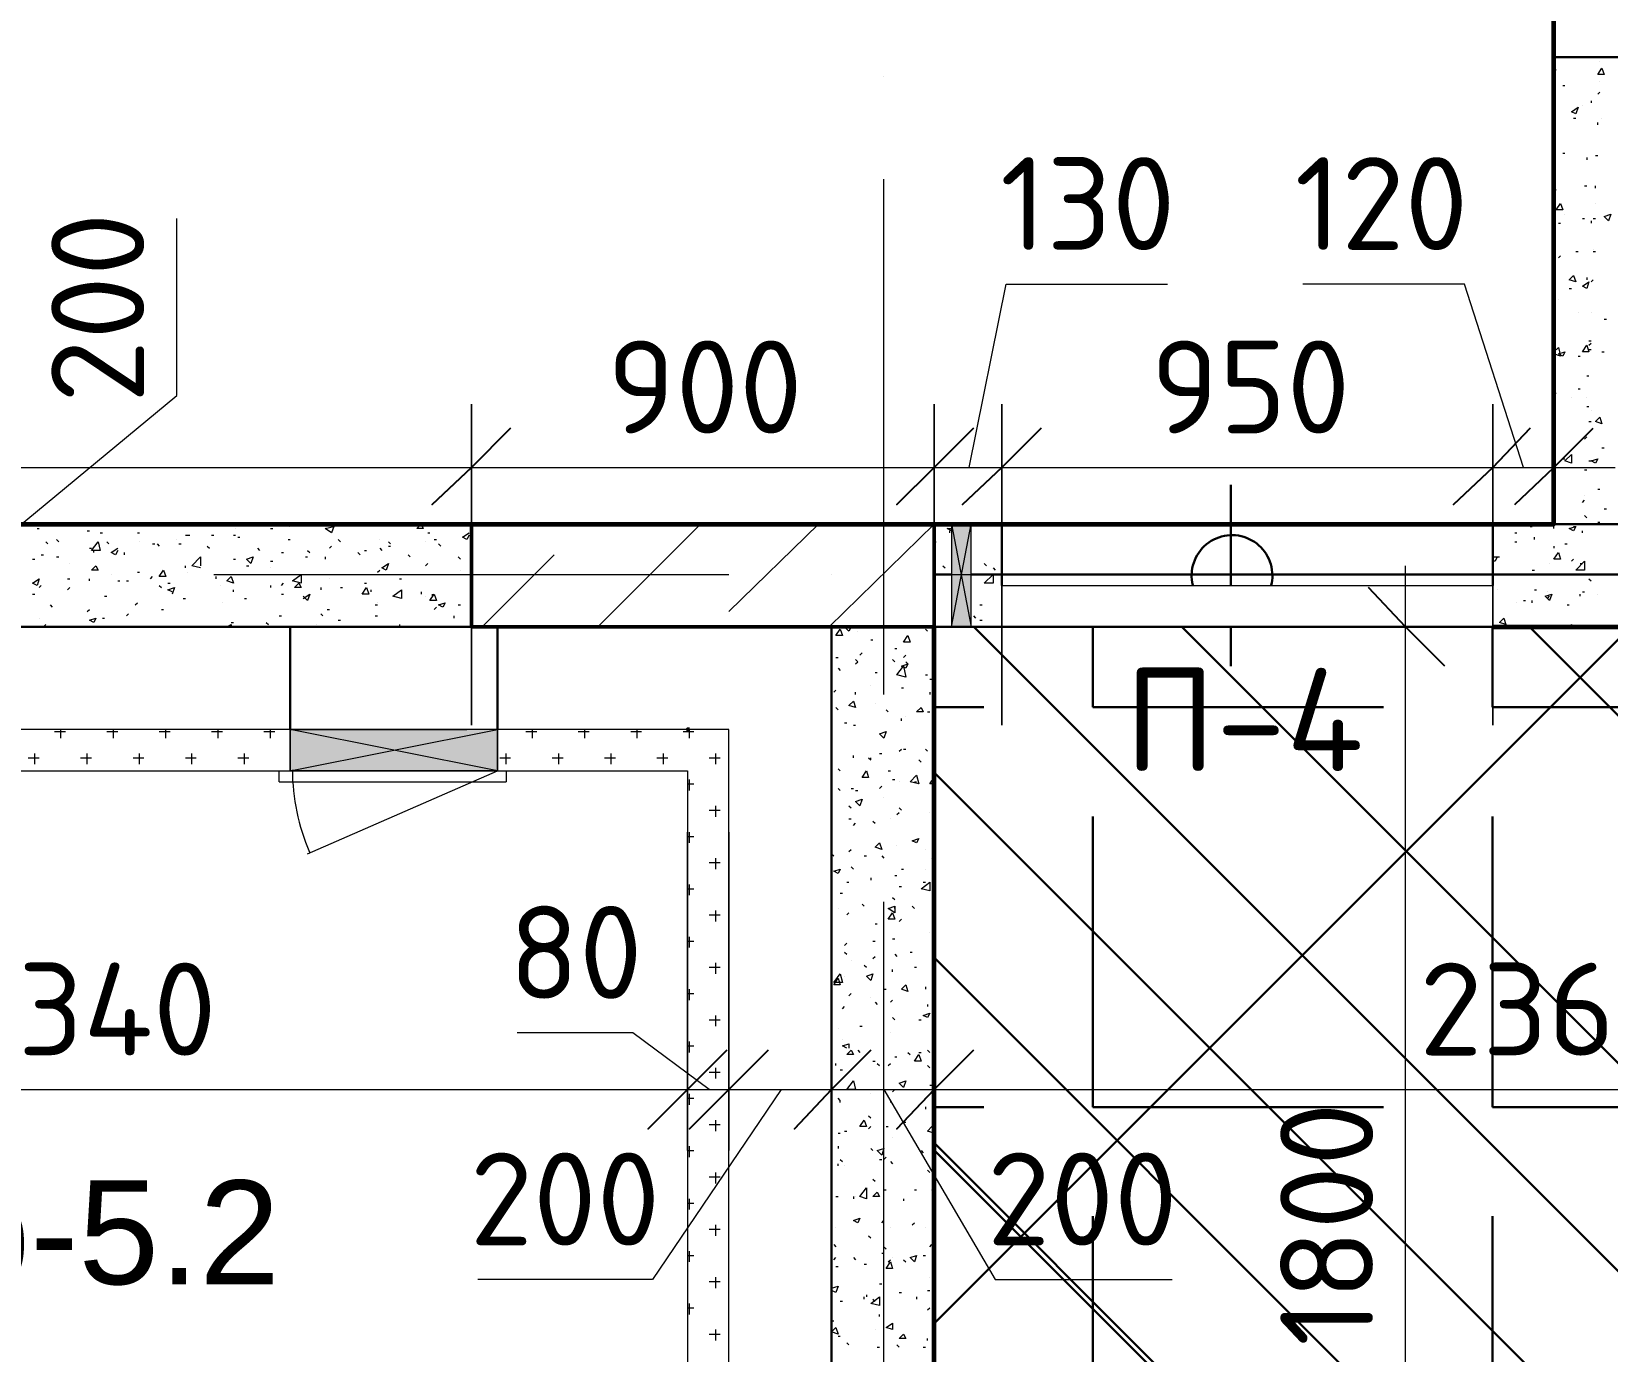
# Model space of a CAD drawing. Header units: millimetres. Extents: x -84737 to 172119, y -43083 to 59399.
# Drawn here: x 22753 to 25810, y 48373 to 50933 of the extents above; entities that cross this region are included whole.
import ezdxf

# ---------------------------------------------------------------- set-up
doc = ezdxf.new("R2010")
doc.units = ezdxf.units.MM
for name, color, linetype, lineweight in [('11) Плинтус ПЛ-2', 70, 'Continuous', 30), ('15) Штукатурка стен СТ-1.1', 161, 'Continuous', 60), ('16) Краска СТ-1.1 стена', 5, 'Continuous', 60), ('17) Краска СТ-3.1 стена', 6, 'Continuous', 60), ('19) Краска ПТ-5 потолок', 161, 'Continuous', 30), ('20) Шпакл. баз. фин Стена', 40, 'Continuous', 60), ('22) Шпакл. баз. фин. Потолок', 102, 'Continuous', 30), ('3) Плинутс ПЛ-1', 6, 'Continuous', 30), ('4) Плинтус ПЛ-3', 3, 'Continuous', 30), ('9) Плитка КР-2 600х600', 110, 'Continuous', 30)]:
    doc.layers.add(name, color=color, linetype=linetype, lineweight=lineweight)
for name, color, linetype in [('PDF _Двери', 7, 'Continuous'), ('PDF _Несущие колонны', 7, 'Continuous'), ('PDF _Обобщенные модели', 7, 'Continuous'), ('PDF _Обозначения', 7, 'Continuous'), ('PDF _Окна', 7, 'Continuous'), ('PDF _Оси', 7, 'Continuous'), ('PDF _Перекрытия', 7, 'Continuous'), ('PDF _Размеры-100', 7, 'Continuous'), ('PDF _Стены', 7, 'Continuous'), ('PDF _Текст', 7, 'Continuous'), ('PDF _Элементы узлов', 7, 'Continuous')]:
    doc.layers.add(name, color=color, linetype=linetype)
doc.styles.add('PDF GOSTCommon', font='arial.ttf')
doc.styles.add('PDF ISOCPEUR', font='isocpeur.ttf')

msp = doc.modelspace()

# ---------------------------------------------------------------- hatches: boundary and pattern name
at = {"layer": '19) Краска ПТ-5 потолок'}
h = msp.add_hatch(dxfattribs=at)
h.set_pattern_fill('ANSI34', color=256, scale=80, angle=90)
h.paths.add_polyline_path([(22027.2, 47077.3), (10407.1, 47077.3), (10407.1, 45159.6), (12786.1, 45159.6), (12786.1, 44579.7), (22027.2, 44579.7)])
h.paths.add_polyline_path([(26785.3, 47077.3), (24503.6, 47077.3), (22027.2, 47077.3), (22027.2, 43580.7), (26785.3, 43580.7)])
h.paths.add_polyline_path([(34714, 47077.3), (26785.3, 47077.3), (26785.3, 44579.7), (34714, 44579.7)])
h.paths.add_polyline_path([(30256.5, 49778.1), (24503.6, 49778.1), (24503.6, 47077.3), (30256.5, 47077.3)])
h.paths.add_polyline_path([(44556.2, 47077.3), (39984.4, 47077.3), (34904.5, 47077.3), (34904.5, 44579.7), (44556.2, 44579.7)])
h.paths.add_polyline_path([(44556.2, 49096.5), (41457.5, 49096.5), (41457.5, 49778.1), (39984.4, 49778.1), (39984.4, 47077.3), (44556.2, 47077.3)])
at = {"layer": '22) Шпакл. баз. фин. Потолок'}
h = msp.add_hatch(dxfattribs=at)
h.set_pattern_fill('ANSI37', color=256, scale=333)
h.paths.add_polyline_path([(22027.2, 47077.3), (10407.1, 47077.3), (10407.1, 45159.6), (12786.1, 45159.6), (12786.1, 44579.7), (22027.2, 44579.7)])
h.paths.add_polyline_path([(26785.3, 47077.3), (24503.6, 47077.3), (22027.2, 47077.3), (22027.2, 43580.7), (26785.3, 43580.7)])
h.paths.add_polyline_path([(34714, 47077.3), (26785.3, 47077.3), (26785.3, 44579.7), (34714, 44579.7)])
h.paths.add_polyline_path([(30256.5, 49778.1), (24503.6, 49778.1), (24503.6, 47077.3), (30256.5, 47077.3)])
h.paths.add_polyline_path([(44556.2, 47077.3), (39984.4, 47077.3), (34904.5, 47077.3), (34904.5, 44579.7), (44556.2, 44579.7)])
h.paths.add_polyline_path([(44556.2, 49096.5), (41457.5, 49096.5), (41457.5, 49778.1), (39984.4, 49778.1), (39984.4, 47077.3), (44556.2, 47077.3)])
at = {"layer": '9) Плитка КР-2 600х600'}
h = msp.add_hatch(dxfattribs=at)
h.set_pattern_fill('ANGLE', color=256, scale=111)
h.set_pattern_definition([(0, (0, 0), (0, 775.335), [563.88, -211.455]), (90, (0, 0), (-775.335, 5e-14), [563.88, -211.455])])
h.paths.add_polyline_path([(22027.2, 47077.3), (10407.1, 47077.3), (10407.1, 45159.6), (12786.1, 45159.6), (12786.1, 44579.7), (22027.2, 44579.7)])
h.paths.add_polyline_path([(26785.3, 47077.3), (24503.6, 47077.3), (22027.2, 47077.3), (22027.2, 43580.7), (26785.3, 43580.7)])
h.paths.add_polyline_path([(34714, 47077.3), (26785.3, 47077.3), (26785.3, 44579.7), (34714, 44579.7)])
h.paths.add_polyline_path([(30256.5, 49778.1), (24503.6, 49778.1), (24503.6, 47077.3), (30256.5, 47077.3)])
h.paths.add_polyline_path([(44556.2, 47077.3), (39984.4, 47077.3), (34904.5, 47077.3), (34904.5, 44579.7), (44556.2, 44579.7)])
h.paths.add_polyline_path([(44556.2, 49096.5), (41457.5, 49096.5), (41457.5, 49778.1), (39984.4, 49778.1), (39984.4, 47077.3), (44556.2, 47077.3)])
at = {"layer": 'PDF _Стены', "transparency": 33554559}
msp.add_hatch(color=256, dxfattribs=at).paths.add_polyline_path([(24029.5, 49579.1), (24029.5, 49583.3), (24025.2, 49583.3), (24021, 49579.1), (24025.2, 49574.9), (24029.5, 49574.9)])

# ---------------------------------------------------------------- linework, layer by layer
at = {"layer": '11) Плинтус ПЛ-2'}
msp.add_lwpolyline([(21184.8, 52779.4), (19707.4, 52779.4), (19707.4, 49977), (25705.8, 49977), (25705.8, 52779.4), (21684.3, 52779.4)], dxfattribs=at)
at = {"layer": '15) Штукатурка стен СТ-1.1'}
msp.add_lwpolyline([(21184.8, 52779.4), (19707.4, 52779.4), (19707.4, 49977), (25705.8, 49977), (25705.8, 52779.4), (21684.3, 52779.4)], dxfattribs=at)
at = {"layer": '16) Краска СТ-1.1 стена'}
msp.add_lwpolyline([(21184.8, 52779.4), (19707.4, 52779.4), (19707.4, 49977), (25705.8, 49977), (25705.8, 52779.4), (21684.3, 52779.4)], dxfattribs=at)
at = {"layer": '17) Краска СТ-3.1 стена'}
for points in [[(23136.3, 47077.3), (24503.6, 47077.3), (24503.6, 49778.1)], [(25587.3, 49778.1), (26865.7, 49778.1)]]:
    msp.add_lwpolyline(points, dxfattribs=at)
at = {"layer": '20) Шпакл. баз. фин Стена'}
for points in [[(21184.8, 52779.4), (19707.4, 52779.4), (19707.4, 49977), (25705.8, 49977), (25705.8, 52779.4), (21684.3, 52779.4)], [(23136.3, 47077.3), (24503.6, 47077.3), (24503.6, 49778.1)], [(25587.3, 49778.1), (26865.7, 49778.1)]]:
    msp.add_lwpolyline(points, dxfattribs=at)
at = {"layer": '3) Плинутс ПЛ-1'}
for points in [[(23136.3, 47077.3), (24503.6, 47077.3), (24503.6, 49778.1)], [(25587.3, 49778.1), (26865.7, 49778.1)]]:
    msp.add_lwpolyline(points, dxfattribs=at)
at = {"layer": '4) Плинтус ПЛ-3'}
for points in [[(25587.3, 49977), (25705.8, 49977), (25705.8, 50861.8)], [(23674.3, 49977), (24537.5, 49977)]]:
    msp.add_lwpolyline(points, dxfattribs=at)
at = {"layer": '9) Плитка КР-2 600х600'}
msp.add_lwpolyline([(24503.6, 47077.3), (30256.5, 47077.3), (30256.5, 49778.1), (24503.6, 49778.1)], close=True, dxfattribs=at)
at = {"layer": 'PDF _Двери', "lineweight": 18}
msp.add_lwpolyline([(24634.8, 49858.5), (25587.3, 49858.5), (25587.3, 49778.1), (24634.8, 49778.1)], close=True, dxfattribs=at)
at = {"layer": 'PDF _Несущие колонны', "lineweight": 50}
msp.add_lwpolyline([(24503.6, 49977), (23606.2, 49977), (23606.2, 49778.1), (24503.6, 49778.1)], close=True, dxfattribs=at)
at = {"layer": 'PDF _Несущие колонны', "lineweight": 9}
for points in [[(23826.3, 49972.8), (23826.3, 49977)], [(23851.7, 49778.1), (24050.6, 49977)], [(24105.7, 49807.7), (24279.2, 49977)], [(24300.4, 49778.1), (24503.6, 49977)], [(23627.3, 49778.1), (23767, 49917.7)]]:
    msp.add_lwpolyline(points, dxfattribs=at)
at = {"layer": 'PDF _Обобщенные модели', "lineweight": 30}
for points in [[(25079.3, 50053.2), (25079.3, 49858.5)], [(24503.6, 49879.7), (24537.5, 49879.7)], [(24575.6, 49879.7), (25904.8, 49879.7)], [(25079.3, 49778.1), (25079.3, 49701.9)]]:
    msp.add_lwpolyline(points, dxfattribs=at)
msp.add_lwpolyline([(25157.4, 49858.6, 0.061079), (25159.7, 49877.5, 1.130009), (25005.4, 49858.6)], format="xyb", dxfattribs=at)
at = {"layer": 'PDF _Обозначения', "lineweight": 9}
msp.add_lwpolyline([(23855.9, 49066.9), (23855.9, 49066.9)], dxfattribs=at)
at = {"layer": 'PDF _Окна', "transparency": 33554559}
for points in [[(24575.6, 49977), (24537.5, 49977), (24575.6, 49778.1)], [(24537.5, 49977), (24575.6, 49778.1), (24537.5, 49778.1)]]:
    msp.add_solid(points, dxfattribs=at)
at = {"layer": 'PDF _Окна', "color": 8, "true_color": 0x808080, "transparency": 33554559}
for points in [[(23657, 49579.1), (23254.8, 49579.1), (23657, 49498.7)], [(23254.8, 49579.1), (23657, 49498.7), (23254.8, 49498.7)]]:
    msp.add_solid(points, dxfattribs=at)
at = {"layer": 'PDF _Оси', "lineweight": 9}
for points in [[(24406.2, 50844.8), (24406.2, 50844.8)], [(24406.2, 49646.8), (24406.2, 50645.9)], [(22907.7, 49879.7), (22907.7, 49879.7)], [(23106.6, 49879.7), (24105.7, 49879.7)], [(24304.6, 49879.7), (24304.6, 49879.7)], [(24507.8, 49879.7), (25506.9, 49879.7)], [(25705.8, 49879.7), (25705.8, 49879.7)], [(24406.2, 49447.9), (24406.2, 49447.9)], [(24406.2, 48245.6), (24406.2, 49244.7)]]:
    msp.add_lwpolyline(points, dxfattribs=at)
at = {"layer": 'PDF _Перекрытия', "lineweight": 30}
for points in [[(24634.8, 49977), (25587.3, 49977)], [(23254.8, 49579.1), (23254.8, 49778.1)], [(23657, 49778.1), (23657, 49579.1)]]:
    msp.add_lwpolyline(points, dxfattribs=at)
at = {"layer": 'PDF _Размеры-100', "lineweight": 9}
for points in [[(25705.8, 49968.5), (25705.8, 50590.8), (25705.8, 50087.1)], [(22370.1, 49676.5), (23034.7, 50226.8), (23034.7, 50569.7)], [(24571.3, 50087.1), (24643.3, 50442.7), (24956.5, 50442.7)], [(25646.6, 50087.1), (25532.3, 50442.7), (25219, 50442.7)], [(16287, 50087.1), (16655.3, 50087.1), (16735.7, 50087.1), (18056.4, 50087.1), (18136.9, 50087.1), (19504.2, 50087.1), (19707.4, 50087.1), (23606.2, 50087.1), (24503.6, 50087.1), (24634.8, 50087.1), (25587.3, 50087.1), (25587.3, 49587.6), (25587.3, 50209.8), (25587.3, 49587.6), (25587.3, 50087.1), (25824.3, 50087.1)], [(25418, 46958.8), (25418, 47978.9), (24918.4, 47978.9), (25540.7, 47978.9), (24918.4, 47978.9), (25418, 47978.9), (25418, 49896.6)], [(25540.7, 49778.1), (24918.4, 49778.1), (25418, 49778.1)], [(19584.6, 48880.6), (20325.4, 48880.6), (20926.5, 48880.6), (21324.5, 48880.6), (21404.9, 48880.6), (21603.9, 48880.6), (21684.3, 48880.6), (24025.2, 48880.6), (24105.7, 48880.6), (24304.6, 48880.6), (24304.6, 49380.1), (24304.6, 48762.1), (24304.6, 49380.1), (24304.6, 48880.6), (24626.4, 48880.6)], [(24385.1, 48880.6), (26865.7, 48880.6), (30256.5, 48880.6), (30256.5, 49380.1), (30256.5, 48762.1), (30256.5, 49380.1), (30256.5, 48880.6), (30624.8, 48880.6)], [(24067.6, 48880.6), (23919.4, 48990.7), (23695.1, 48990.7)], [(24207.3, 48880.6), (23957.5, 48512.3), (23618.9, 48512.3)], [(24406.2, 48880.6), (24622.1, 48512.3), (24965, 48512.3)]]:
    msp.add_lwpolyline(points, dxfattribs=at)
for points in [[(23606.2, 50087.1), (23606.2, 49587.6), (23606.2, 50209.8), (23606.2, 49587.6)], [(24503.6, 50087.1), (24503.6, 49587.6), (24503.6, 50209.8), (24503.6, 49587.6)], [(24634.8, 50087.1), (24634.8, 49587.6), (24634.8, 50209.8), (24634.8, 49587.6)], [(24025.2, 48880.6), (24025.2, 49380.1), (24025.2, 48762.1), (24025.2, 49380.1)], [(24105.7, 48880.6), (24105.7, 49380.1), (24105.7, 48762.1), (24105.7, 49380.1)], [(24503.6, 48880.6), (24503.6, 49380.1), (24503.6, 48762.1), (24503.6, 49380.1)]]:
    msp.add_lwpolyline(points, close=True, dxfattribs=at)
at = {"layer": 'PDF _Размеры-100', "lineweight": 25}
for points in [[(23682.4, 50163.3), (23606.2, 50087.1), (23530, 50015.1), (23606.2, 50087.1)], [(24579.8, 50163.3), (24503.6, 50087.1), (24431.6, 50015.1), (24503.6, 50087.1)], [(24711, 50163.3), (24634.8, 50087.1), (24558.6, 50015.1), (24634.8, 50087.1)], [(25659.3, 50163.3), (25587.3, 50087.1), (25511.1, 50015.1), (25587.3, 50087.1)], [(24101.4, 48956.8), (24025.2, 48880.6), (23949, 48804.4), (24025.2, 48880.6)], [(24181.9, 48956.8), (24105.7, 48880.6), (24029.5, 48804.4), (24105.7, 48880.6)], [(24380.8, 48956.8), (24304.6, 48880.6), (24232.7, 48804.4), (24304.6, 48880.6)], [(24579.8, 48956.8), (24503.6, 48880.6), (24431.6, 48804.4), (24503.6, 48880.6)]]:
    msp.add_lwpolyline(points, close=True, dxfattribs=at)
for points in [[(25629.6, 50015.1), (25705.8, 50087.1), (25782, 50163.3)], [(25494.2, 49701.9), (25418, 49778.1), (25346, 49854.3)]]:
    msp.add_lwpolyline(points, dxfattribs=at)
at = {"layer": 'PDF _Стены', "lineweight": 30}
for points in [[(25705.8, 49977), (25705.8, 52779.4)], [(25904.8, 49977), (25904.8, 50882.9), (25705.8, 50882.9)], [(21586.9, 49778.1), (23606.2, 49778.1), (23606.2, 49977), (21586.9, 49977)], [(24537.5, 49778.1), (24304.6, 49778.1), (24304.6, 47978.9), (24503.6, 47978.9), (24503.6, 49977), (24537.5, 49977)], [(24634.8, 49858.5), (24634.8, 49977), (24575.6, 49977)], [(25934.4, 49977), (25587.3, 49977), (25587.3, 49858.5)], [(24575.6, 49778.1), (24634.8, 49778.1)], [(25587.3, 49778.1), (25934.4, 49778.1)]]:
    msp.add_lwpolyline(points, dxfattribs=at)
at = {"layer": 'PDF _Стены', "lineweight": 9}
for points in [[(25705.8, 50861.8), (25710.1, 50857.5)], [(25794.7, 50882.9), (25798.9, 50882.9)], [(25794.7, 50874.5), (25794.7, 50874.5)], [(25722.8, 50827.9), (25727, 50827.9)], [(25794.7, 50836.4), (25794.7, 50836.4)], [(25777.8, 50798.3), (25777.8, 50794)], [(25790.5, 50811), (25794.7, 50815.2)], [(25760.8, 50789.8), (25760.8, 50789.8)], [(25743.9, 50764.4), (25748.1, 50764.4)], [(25790.5, 50751.7), (25790.5, 50755.9)], [(25798.9, 50764.4), (25798.9, 50764.4)], [(25722.8, 50696.7), (25727, 50696.7)], [(25769.3, 50688.2), (25769.3, 50684)], [(25786.2, 50692.4), (25790.5, 50692.4)], [(25705.8, 50650.1), (25705.8, 50650.1)], [(25705.8, 50645.9), (25705.8, 50650.1)], [(25705.8, 50628.9), (25710.1, 50624.7)], [(25765.1, 50633.2), (25769.3, 50633.2)], [(25786.2, 50628.9), (25786.2, 50633.2)], [(25786.2, 50599.3), (25786.2, 50599.3)], [(25714.3, 50561.2), (25718.5, 50561.2)], [(25727, 50578.1), (25727, 50578.1)], [(25760.8, 50569.7), (25765.1, 50569.7)], [(25777.8, 50565.4), (25777.8, 50561.2)], [(25782, 50569.7), (25786.2, 50569.7)], [(25714.3, 50493.5), (25718.5, 50497.7)], [(25748.1, 50506.2), (25752.4, 50506.2)], [(25782, 50510.4), (25782, 50510.4)], [(25782, 50506.2), (25786.2, 50506.2)], [(25735.4, 50434.2), (25739.7, 50434.2)], [(25769.3, 50455.4), (25769.3, 50451.1)], [(25777.8, 50446.9), (25782, 50451.1)], [(25714.3, 50413), (25714.3, 50413)], [(25705.8, 50396.1), (25705.8, 50396.1)], [(25752.4, 50387.6), (25752.4, 50387.6)], [(25777.8, 50387.6), (25777.8, 50387.6)], [(25803.2, 50374.9), (25807.4, 50374.9)], [(25705.8, 50311.4), (25714.3, 50319.9), (25718.5, 50303), (25705.8, 50307.2)], [(25773.5, 50332.6), (25777.8, 50332.6)], [(25773.5, 50324.1), (25777.8, 50328.4)], [(25773.5, 50315.7), (25777.8, 50315.7)], [(25798.9, 50311.4), (25803.2, 50311.4)], [(25752.4, 50303), (25756.6, 50303)], [(25769.3, 50264.9), (25773.5, 50264.9)], [(25705.8, 50231), (25710.1, 50231)], [(25739.7, 50222.5), (25739.7, 50222.5)], [(25752.4, 50239.5), (25756.6, 50239.5)], [(25769.3, 50222.5), (25769.3, 50222.5)], [(25769.3, 50205.6), (25773.5, 50205.6)], [(25777.8, 50197.1), (25777.8, 50197.1)], [(25705.8, 50167.5), (25705.8, 50167.5)], [(25705.8, 50163.3), (25705.8, 50163.3)], [(25773.5, 50176), (25777.8, 50176)], [(25765.1, 50142.1), (25769.3, 50146.3)], [(25798.9, 50125.2), (25803.2, 50125.2)], [(25722.8, 50104), (25727, 50104)], [(25773.5, 50099.8), (25777.8, 50099.8)], [(25765.1, 50082.8), (25769.3, 50082.8)], [(25790.5, 50044.7), (25794.7, 50044.7)], [(25705.8, 50010.9), (25705.8, 50010.9)], [(25760.8, 50019.3), (25765.1, 50023.6)], [(25765.1, 50032), (25765.1, 50032)], [(25803.2, 50006.6), (25807.4, 50006.6)], [(22772.2, 49977), (22776.5, 49977)], [(22996.6, 49977), (22996.6, 49977)], [(23068.5, 49977), (23072.8, 49977)], [(23072.8, 49977), (23072.8, 49977)], [(23250.6, 49977), (23254.8, 49972.8)], [(23263.3, 49977), (23267.5, 49977)], [(23381.8, 49977), (23381.8, 49977)], [(25659.3, 49972.8), (25663.5, 49972.8)], [(25743.9, 49972.8), (25748.1, 49972.8)], [(25765.1, 49993.9), (25769.3, 49989.7)], [(25790.5, 49981.2), (25794.7, 49981.2)], [(22763.8, 49968.5), (22768, 49968.5)], [(22780.7, 49943.1), (22784.9, 49938.9)], [(22801.9, 49947.4), (22806.1, 49943.1)], [(22861.1, 49964.3), (22865.3, 49964.3)], [(22886.5, 49960.1), (22890.7, 49960.1)], [(22899.2, 49943.1), (22903.4, 49938.9)], [(22958.5, 49960.1), (22962.7, 49960.1)], [(22962.7, 49943.1), (22962.7, 49943.1)], [(23034.7, 49947.4), (23034.7, 49947.4)], [(23051.6, 49955.8), (23055.8, 49955.8), (23060.1, 49955.8)], [(23102.4, 49955.8), (23106.6, 49955.8)], [(23144.7, 49955.8), (23149, 49955.8)], [(23149, 49968.5), (23149, 49968.5)], [(23153.2, 49951.6), (23157.4, 49951.6)], [(23216.7, 49968.5), (23220.9, 49968.5)], [(23250.6, 49947.4), (23254.8, 49947.4)], [(23347.9, 49947.4), (23352.2, 49943.1)], [(23428.4, 49947.4), (23428.4, 49947.4)], [(23445.3, 49943.1), (23449.5, 49938.9)], [(23517.3, 49943.1), (23517.3, 49943.1)], [(23521.5, 49960.1), (23525.7, 49960.1)], [(23534.2, 49947.4), (23538.4, 49947.4)], [(23601.9, 49955.8), (23597.7, 49947.4), (23589.2, 49951.6), (23601.9, 49960.1)], [(24503.6, 49943.1), (24507.8, 49943.1)], [(24537.5, 49964.3), (24529, 49968.5), (24537.5, 49968.5)], [(24533.2, 49964.3), (24533.2, 49960.1)], [(25629.6, 49960.1), (25633.9, 49960.1)], [(25629.6, 49943.1), (25633.9, 49943.1)], [(25667.7, 49947.4), (25667.7, 49951.6)], [(25760.8, 49960.1), (25760.8, 49964.3)], [(22772.2, 49917.7), (22776.5, 49917.7)], [(22801.9, 49913.5), (22806.1, 49913.5)], [(22865.3, 49930.4), (22869.6, 49930.4)], [(22873.8, 49922), (22873.8, 49926.2)], [(22920.4, 49926.2), (22916.1, 49917.7), (22907.7, 49922), (22920.4, 49930.4)], [(22933.1, 49922), (22933.1, 49917.7)], [(22988.1, 49938.9), (22992.3, 49938.9)], [(22996.6, 49938.9), (23000.8, 49934.7)], [(23038.9, 49938.9), (23043.1, 49938.9)], [(23081.2, 49892.4), (23064.3, 49896.6), (23081.2, 49913.5), (23081.2, 49896.6)], [(23093.9, 49934.7), (23098.2, 49930.4)], [(23191.3, 49930.4), (23195.5, 49926.2)], [(23237.9, 49922), (23242.1, 49922)], [(23284.4, 49913.5), (23288.7, 49913.5)], [(23288.7, 49926.2), (23292.9, 49922)], [(23322.5, 49913.5), (23322.5, 49909.3)], [(23331, 49930.4), (23335.2, 49934.7)], [(23386, 49922), (23390.3, 49917.7)], [(23398.7, 49926.2), (23403, 49926.2)], [(23428.4, 49930.4), (23432.6, 49926.2)], [(23445.3, 49934.7), (23449.5, 49934.7)], [(23483.4, 49917.7), (23487.6, 49913.5)], [(23542.7, 49938.9), (23546.9, 49934.7)], [(23580.8, 49913.5), (23585, 49909.3)], [(25587.3, 49922), (25587.3, 49922)], [(25587.3, 49922), (25587.3, 49922)], [(25587.3, 49913.5), (25595.8, 49913.5), (25591.5, 49905.1), (25587.3, 49905.1)], [(25595.8, 49913.5), (25600, 49913.5)], [(25705.8, 49934.7), (25705.8, 49930.4)], [(25727, 49938.9), (25731.2, 49938.9)], [(22755.3, 49909.3), (22759.5, 49909.3)], [(22827.2, 49900.8), (22827.2, 49900.8)], [(22958.5, 49883.9), (22962.7, 49883.9)], [(23051.6, 49892.4), (23051.6, 49896.6)], [(23055.8, 49883.9), (23055.8, 49883.9)], [(23144.7, 49909.3), (23149, 49909.3)], [(23170.1, 49896.6), (23174.4, 49896.6)], [(23216.7, 49905.1), (23220.9, 49905.1)], [(23216.7, 49892.4), (23216.7, 49892.4)], [(23424.1, 49883.9), (23428.4, 49888.1)], [(23517.3, 49896.6), (23521.5, 49900.8)], [(23585, 49888.1), (23585, 49888.1)], [(24520.5, 49896.6), (24524.8, 49892.4)], [(24601, 49900.8), (24605.2, 49896.6)], [(24617.9, 49892.4), (24622.1, 49888.1)], [(25663.5, 49888.1), (25667.7, 49888.1)], [(25697.4, 49900.8), (25697.4, 49900.8)], [(25739.7, 49905.1), (25743.9, 49909.3)], [(25756.6, 49900.8), (25760.8, 49900.8)], [(22768, 49854.3), (22772.2, 49858.5)], [(22823, 49871.2), (22827.2, 49871.2)], [(22823, 49850), (22827.2, 49854.3)], [(22865.3, 49867), (22865.3, 49871.2)], [(22920.4, 49867), (22924.6, 49867)], [(22937.3, 49867), (22941.5, 49867)], [(22983.9, 49871.2), (22988.1, 49875.4)], [(23000.8, 49858.5), (23005, 49854.3)], [(23017.7, 49862.7), (23022, 49862.7)], [(23026.2, 49845.8), (23017.7, 49850), (23030.4, 49854.3), (23026.2, 49841.6)], [(23110.9, 49875.4), (23110.9, 49871.2)], [(23119.3, 49858.5), (23119.3, 49858.5)], [(23144.7, 49845.8), (23144.7, 49850)], [(23216.7, 49858.5), (23216.7, 49854.3)], [(23237.9, 49858.5), (23242.1, 49862.7)], [(23314.1, 49854.3), (23314.1, 49850)], [(23331, 49871.2), (23331, 49871.2)], [(23352.2, 49854.3), (23356.4, 49854.3)], [(23398.7, 49862.7), (23403, 49862.7)], [(23411.4, 49850), (23411.4, 49845.8)], [(23466.5, 49871.2), (23470.7, 49871.2)], [(24524.8, 49879.7), (24529, 49879.7)], [(25595.8, 49850), (25595.8, 49850)], [(25667.7, 49850), (25672, 49850)], [(25773.5, 49871.2), (25777.8, 49867)], [(22755.3, 49841.6), (22759.5, 49841.6)], [(22789.2, 49820.4), (22793.4, 49816.2)], [(22895, 49837.3), (22899.2, 49837.3)], [(22954.2, 49820.4), (22958.5, 49824.6)], [(23047.4, 49833.1), (23051.6, 49833.1)], [(23123.6, 49824.6), (23123.6, 49824.6)], [(23165.9, 49833.1), (23170.1, 49833.1)], [(23237.9, 49841.6), (23242.1, 49841.6)], [(23280.2, 49833.1), (23292.9, 49841.6), (23288.7, 49828.9), (23280.2, 49837.3)], [(23419.9, 49820.4), (23424.1, 49820.4)], [(23424.1, 49824.6), (23424.1, 49824.6)], [(23508.8, 49845.8), (23508.8, 49841.6)], [(23517.3, 49837.3), (23517.3, 49837.3)], [(23530, 49841.6), (23530, 49837.3)], [(23580.8, 49820.4), (23585, 49820.4)], [(23606.2, 49841.6), (23606.2, 49841.6)], [(24592.5, 49820.4), (24596.7, 49820.4)], [(25633.9, 49824.6), (25633.9, 49824.6)], [(25646.6, 49828.9), (25650.8, 49828.9)], [(25663.5, 49824.6), (25663.5, 49828.9)], [(25693.1, 49845.8), (25693.1, 49845.8)], [(25693.1, 49833.1), (25697.4, 49837.3)], [(25731.2, 49820.4), (25735.4, 49820.4)], [(25756.6, 49837.3), (25756.6, 49841.6)], [(25760.8, 49845.8), (25765.1, 49845.8)], [(25790.5, 49841.6), (25790.5, 49841.6)], [(22768, 49795), (22768, 49795)], [(22861.1, 49807.7), (22865.3, 49811.9)], [(22890.7, 49795), (22895, 49795)], [(22937.3, 49799.2), (22941.5, 49803.5)], [(23005, 49811.9), (23009.3, 49811.9)], [(23233.6, 49799.2), (23237.9, 49799.2)], [(23314.1, 49803.5), (23318.3, 49799.2)], [(23326.8, 49811.9), (23331, 49811.9)], [(23347.9, 49790.8), (23352.2, 49790.8)], [(23419.9, 49799.2), (23424.1, 49799.2)], [(23534.2, 49811.9), (23538.4, 49816.2)], [(23572.3, 49799.2), (23572.3, 49795)], [(24579.8, 49799.2), (24584, 49795)], [(24592.5, 49790.8), (24596.7, 49790.8)], [(24634.8, 49807.7), (24634.8, 49807.7)], [(22776.5, 49778.1), (22780.7, 49782.3)], [(22789.2, 49778.1), (22789.2, 49778.1)], [(23132, 49778.1), (23140.5, 49782.3), (23140.5, 49778.1)], [(23140.5, 49786.5), (23144.7, 49786.5)], [(23208.2, 49786.5), (23212.5, 49782.3)], [(23305.6, 49782.3), (23305.6, 49782.3)], [(23466.5, 49782.3), (23466.5, 49778.1)], [(24342.7, 49778.1), (24338.5, 49769.6), (24330, 49778.1), (24338.5, 49778.1)], [(24355.4, 49769.6), (24355.4, 49769.6)], [(24486.7, 49773.8), (24490.9, 49769.6)], [(25735.4, 49778.1), (25739.7, 49782.3), (25739.7, 49778.1)], [(25752.4, 49778.1), (25756.6, 49778.1)], [(24359.7, 49723), (24363.9, 49727.3)], [(24380.8, 49752.7), (24385.1, 49752.7)], [(24427.4, 49735.7), (24431.6, 49735.7)], [(24313.1, 49718.8), (24317.3, 49718.8)], [(24317.3, 49697.6), (24321.6, 49693.4)], [(24351.2, 49706.1), (24355.4, 49710.3), (24351.2, 49714.6)], [(24423.2, 49714.6), (24427.4, 49710.3)], [(24444.3, 49718.8), (24448.6, 49723)], [(24448.6, 49710.3), (24452.8, 49706.1)], [(24389.3, 49689.2), (24393.5, 49689.2)], [(24486.7, 49684.9), (24490.9, 49684.9)], [(24495.1, 49676.5), (24499.4, 49676.5)], [(24308.9, 49651.1), (24313.1, 49655.3)], [(24351.2, 49646.8), (24351.2, 49651.1)], [(24380.8, 49663.8), (24380.8, 49663.8)], [(24440.1, 49659.5), (24444.3, 49659.5)], [(24495.1, 49651.1), (24495.1, 49646.8)], [(24313.1, 49621.4), (24317.3, 49617.2)], [(24389.3, 49629.9), (24389.3, 49629.9)], [(24410.5, 49617.2), (24414.7, 49613)], [(24490.9, 49613), (24495.1, 49613)], [(22797.6, 49574.9), (22818.8, 49574.9)], [(22810.3, 49562.2), (22810.3, 49579.1)], [(22899.2, 49574.9), (22920.4, 49574.9)], [(22911.9, 49562.2), (22911.9, 49579.1)], [(23000.8, 49574.9), (23022, 49574.9)], [(23013.5, 49562.2), (23013.5, 49579.1)], [(23102.4, 49574.9), (23123.6, 49574.9)], [(23115.1, 49562.2), (23115.1, 49579.1)], [(23204, 49574.9), (23225.2, 49574.9)], [(23216.7, 49562.2), (23216.7, 49579.1)], [(23712, 49574.9), (23733.2, 49574.9)], [(23724.7, 49562.2), (23724.7, 49579.1)], [(23813.6, 49574.9), (23834.7, 49574.9)], [(23826.3, 49562.2), (23826.3, 49579.1)], [(23915.2, 49574.9), (23936.3, 49574.9)], [(23927.9, 49562.2), (23927.9, 49579.1)], [(24016.8, 49574.9), (24025.2, 49574.9), (24037.9, 49574.9)], [(24029.5, 49562.2), (24029.5, 49579.1)], [(24330, 49591.8), (24334.3, 49591.8)], [(24347, 49587.6), (24351.2, 49587.6)], [(24440.1, 49596), (24440.1, 49600.3)], [(24448.6, 49604.5), (24448.6, 49604.5)], [(22746.8, 49524.1), (22768, 49524.1)], [(22759.5, 49511.4), (22759.5, 49532.5)], [(22848.4, 49524.1), (22869.6, 49524.1)], [(22861.1, 49511.4), (22861.1, 49532.5)], [(22950, 49524.1), (22971.2, 49524.1)], [(22962.7, 49511.4), (22962.7, 49532.5)], [(23051.6, 49524.1), (23072.8, 49524.1)], [(23064.3, 49511.4), (23064.3, 49532.5)], [(23153.2, 49524.1), (23174.4, 49524.1)], [(23165.9, 49511.4), (23165.9, 49532.5)], [(23661.2, 49524.1), (23682.4, 49524.1)], [(23673.9, 49511.4), (23673.9, 49532.5)], [(23762.8, 49524.1), (23784, 49524.1)], [(23775.5, 49511.4), (23775.5, 49532.5)], [(23864.4, 49524.1), (23885.5, 49524.1)], [(23877.1, 49511.4), (23877.1, 49532.5)], [(23966, 49524.1), (23987.1, 49524.1)], [(23978.7, 49511.4), (23978.7, 49532.5)], [(24067.6, 49524.1), (24088.7, 49524.1)], [(24080.3, 49511.4), (24080.3, 49532.5)], [(24347, 49524.1), (24347, 49528.3)], [(24376.6, 49524.1), (24380.8, 49519.8), (24380.8, 49524.1)], [(24397.8, 49532.5), (24402, 49532.5)], [(24435.9, 49536.8), (24440.1, 49541)], [(24444.3, 49541), (24448.6, 49541)], [(24474, 49519.8), (24478.2, 49515.6)], [(24486.7, 49541), (24490.9, 49536.8)], [(24317.3, 49502.9), (24321.6, 49498.7)], [(24414.7, 49498.7), (24418.9, 49498.7)], [(24503.6, 49473.3), (24495.1, 49473.3), (24503.6, 49486), (24503.6, 49481.7)], [(24503.6, 49498.7), (24503.6, 49498.7)], [(24503.6, 49498.7), (24503.6, 49494.4)], [(24025.2, 49473.3), (24037.9, 49473.3)], [(24029.5, 49460.6), (24029.5, 49481.7)], [(24317.3, 49464.8), (24321.6, 49460.6)], [(24342.7, 49464.8), (24347, 49464.8)], [(24351.2, 49460.6), (24355.4, 49460.6)], [(24397.8, 49464.8), (24402, 49469)], [(24423.2, 49481.7), (24427.4, 49481.7)], [(24435.9, 49477.5), (24435.9, 49477.5)], [(24465.5, 49477.5), (24469.7, 49477.5)], [(24067.6, 49422.5), (24088.7, 49422.5)], [(24080.3, 49409.8), (24080.3, 49430.9)], [(24338.5, 49430.9), (24342.7, 49426.7)], [(24435.9, 49426.7), (24440.1, 49422.5)], [(24338.5, 49405.5), (24342.7, 49405.5)], [(24347, 49392.8), (24351.2, 49397.1)], [(24385.1, 49401.3), (24389.3, 49397.1)], [(24418.9, 49405.5), (24418.9, 49405.5)], [(24431.6, 49414), (24435.9, 49418.2)], [(24495.1, 49418.2), (24495.1, 49418.2)], [(24025.2, 49371.7), (24037.9, 49371.7)], [(24029.5, 49359), (24029.5, 49380.1)], [(24304.6, 49388.6), (24304.6, 49388.6)], [(24304.6, 49337.8), (24308.9, 49333.6)], [(24338.5, 49342), (24342.7, 49346.3)], [(24368.1, 49333.6), (24372.4, 49333.6)], [(24402, 49333.6), (24406.2, 49329.3)], [(24431.6, 49354.7), (24431.6, 49354.7)], [(24486.7, 49346.3), (24486.7, 49346.3)], [(24067.6, 49320.9), (24088.7, 49320.9)], [(24080.3, 49308.2), (24080.3, 49329.3)], [(24342.7, 49312.4), (24347, 49308.2)], [(24440.1, 49308.2), (24444.3, 49308.2)], [(24486.7, 49308.2), (24486.7, 49308.2)], [(24499.4, 49329.3), (24503.6, 49325.1)], [(24025.2, 49270.1), (24037.9, 49270.1)], [(24029.5, 49257.4), (24029.5, 49278.5)], [(24334.3, 49282.8), (24338.5, 49282.8)], [(24380.8, 49291.2), (24380.8, 49287)], [(24427.4, 49295.5), (24431.6, 49295.5)], [(24435.9, 49274.3), (24440.1, 49274.3)], [(24482.4, 49282.8), (24486.7, 49282.8)], [(24321.6, 49261.6), (24325.8, 49261.6)], [(24363.9, 49240.4), (24368.1, 49236.2)], [(24423.2, 49253.1), (24427.4, 49248.9)], [(24067.6, 49219.3), (24088.7, 49219.3)], [(24080.3, 49206.6), (24080.3, 49227.7)], [(24317.3, 49232), (24317.3, 49232)], [(24334.3, 49219.3), (24338.5, 49223.5)], [(24427.4, 49232), (24427.4, 49236.2)], [(24435.9, 49206.6), (24440.1, 49210.8)], [(24461.3, 49236.2), (24465.5, 49232)], [(24503.6, 49219.3), (24503.6, 49219.3)], [(24029.5, 49155.8), (24029.5, 49176.9)], [(24389.3, 49202.3), (24393.5, 49202.3)], [(24495.1, 49185.4), (24495.1, 49185.4)], [(24025.2, 49168.5), (24037.9, 49168.5)], [(24330, 49160), (24334.3, 49164.2)], [(24330, 49147.3), (24334.3, 49143.1)], [(24385.1, 49168.5), (24389.3, 49168.5)], [(24423.2, 49172.7), (24427.4, 49172.7)], [(24457, 49147.3), (24461.3, 49147.3)], [(24067.6, 49117.7), (24088.7, 49117.7)], [(24080.3, 49105), (24080.3, 49126.1)], [(24342.7, 49130.4), (24342.7, 49130.4)], [(24368.1, 49121.9), (24372.4, 49117.7)], [(24385.1, 49134.6), (24389.3, 49138.8)], [(24427.4, 49143.1), (24431.6, 49138.8)], [(24465.5, 49117.7), (24469.7, 49117.7)], [(24330, 49100.7), (24330, 49100.7)], [(24423.2, 49109.2), (24423.2, 49113.4)], [(24025.2, 49066.9), (24037.9, 49066.9)], [(24029.5, 49054.2), (24029.5, 49075.3)], [(24338.5, 49062.6), (24342.7, 49066.9)], [(24380.8, 49058.4), (24380.8, 49058.4)], [(24406.2, 49075.3), (24410.5, 49075.3)], [(24486.7, 49079.6), (24486.7, 49075.3)], [(24503.6, 49058.4), (24503.6, 49062.6)], [(24503.6, 49058.4), (24503.6, 49058.4)], [(24080.3, 49003.4), (24080.3, 49024.5)], [(24325.8, 49037.2), (24330, 49041.5)], [(24389.3, 49049.9), (24393.5, 49045.7)], [(24418.9, 49049.9), (24423.2, 49054.2)], [(24490.9, 49045.7), (24490.9, 49041.5)], [(24067.6, 49016.1), (24088.7, 49016.1)], [(24317.3, 48999.1), (24317.3, 48999.1)], [(24359.7, 49003.4), (24363.9, 49003.4)], [(24423.2, 49020.3), (24427.4, 49016.1)], [(24474, 49016.1), (24478.2, 49016.1)], [(24025.2, 48965.3), (24037.9, 48965.3)], [(24029.5, 48952.6), (24029.5, 48973.7)], [(24325.8, 48978), (24325.8, 48978)], [(24334.3, 48961), (24325.8, 48965.3), (24338.5, 48969.5), (24338.5, 48961)], [(24418.9, 48990.7), (24418.9, 48990.7)], [(24355.4, 48956.8), (24359.7, 48952.6)], [(24385.1, 48935.7), (24389.3, 48935.7)], [(24427.4, 48944.1), (24431.6, 48944.1)], [(24452.8, 48952.6), (24457, 48948.3)], [(24474, 48952.6), (24478.2, 48952.6)], [(24490.9, 48956.8), (24495.1, 48952.6)], [(24067.6, 48914.5), (24088.7, 48914.5)], [(24080.3, 48901.8), (24080.3, 48923)], [(24313.1, 48927.2), (24313.1, 48931.4)], [(24321.6, 48918.7), (24325.8, 48918.7)], [(24393.5, 48931.4), (24397.8, 48927.2)], [(24414.7, 48927.2), (24418.9, 48931.4)], [(24490.9, 48927.2), (24495.1, 48923)], [(24029.5, 48851), (24029.5, 48872.2)], [(24380.8, 48872.2), (24380.8, 48872.2)], [(24423.2, 48876.4), (24427.4, 48880.6)], [(24495.1, 48889.1), (24499.4, 48889.1)], [(24025.2, 48863.7), (24037.9, 48863.7)], [(24321.6, 48855.2), (24321.6, 48859.5), (24317.3, 48863.7)], [(24414.7, 48867.9), (24414.7, 48867.9)], [(24418.9, 48859.5), (24418.9, 48855.2)], [(24486.7, 48846.8), (24486.7, 48842.5)], [(24067.6, 48812.9), (24088.7, 48812.9)], [(24080.3, 48800.2), (24080.3, 48821.4)], [(24376.6, 48829.8), (24380.8, 48825.6)], [(24444.3, 48817.1), (24448.6, 48817.1)], [(24503.6, 48821.4), (24503.6, 48821.4)], [(24317.3, 48796), (24321.6, 48796)], [(24330, 48800.2), (24334.3, 48800.2)], [(24376.6, 48804.4), (24380.8, 48808.7)], [(24410.5, 48808.7), (24414.7, 48808.7)], [(24423.2, 48787.5), (24423.2, 48787.5)], [(24025.2, 48762.1), (24037.9, 48762.1)], [(24029.5, 48749.4), (24029.5, 48770.6)], [(24317.3, 48770.6), (24317.3, 48766.3)], [(24380.8, 48766.3), (24385.1, 48762.1)], [(24406.2, 48745.2), (24410.5, 48749.4)], [(24478.2, 48762.1), (24482.4, 48757.9)], [(24503.6, 48757.9), (24503.6, 48762.1)], [(24080.3, 48698.6), (24080.3, 48719.8)], [(24317.3, 48732.5), (24317.3, 48736.7)], [(24321.6, 48745.2), (24325.8, 48740.9)], [(24330, 48732.5), (24330, 48732.5)], [(24397.8, 48745.2), (24402, 48745.2)], [(24418.9, 48740.9), (24423.2, 48736.7)], [(24490.9, 48724), (24495.1, 48719.8)], [(24067.6, 48711.3), (24088.7, 48711.3)], [(24385.1, 48707.1), (24389.3, 48702.8)], [(24499.4, 48698.6), (24503.6, 48698.6)], [(24503.6, 48681.7), (24499.4, 48685.9), (24503.6, 48690.1)], [(24025.2, 48660.5), (24037.9, 48660.5)], [(24029.5, 48647.8), (24029.5, 48669)], [(24313.1, 48673.2), (24317.3, 48673.2)], [(24347, 48673.2), (24347, 48669)], [(24351.2, 48673.2), (24351.2, 48673.2)], [(24406.2, 48685.9), (24410.5, 48685.9)], [(24444.3, 48669), (24444.3, 48664.7)], [(24465.5, 48685.9), (24469.7, 48685.9)], [(24499.4, 48639.3), (24503.6, 48639.3)], [(24067.6, 48609.7), (24088.7, 48609.7)], [(24080.3, 48597), (24080.3, 48618.2)], [(24313.1, 48613.9), (24313.1, 48613.9)], [(24376.6, 48597), (24380.8, 48592.8)], [(24402, 48622.4), (24406.2, 48626.6)], [(24418.9, 48613.9), (24418.9, 48613.9)], [(24461.3, 48618.2), (24465.5, 48622.4)], [(24486.7, 48613.9), (24486.7, 48613.9)], [(24029.5, 48546.2), (24029.5, 48567.4)], [(24308.9, 48580.1), (24313.1, 48575.8)], [(24406.2, 48575.8), (24410.5, 48571.6)], [(24495.1, 48575.8), (24499.4, 48580.1)], [(24503.6, 48571.6), (24503.6, 48571.6)], [(24025.2, 48558.9), (24037.9, 48558.9)], [(24308.9, 48550.4), (24313.1, 48554.7)], [(24313.1, 48537.7), (24317.3, 48537.7)], [(24347, 48554.7), (24351.2, 48550.4)], [(24368.1, 48542), (24372.4, 48542)], [(24402, 48563.1), (24406.2, 48563.1)], [(24414.7, 48546.2), (24418.9, 48550.4)], [(24423.2, 48554.7), (24423.2, 48554.7)], [(24444.3, 48550.4), (24448.6, 48546.2)], [(24482.4, 48558.9), (24486.7, 48558.9)], [(24067.6, 48508.1), (24088.7, 48508.1)], [(24080.3, 48495.4), (24080.3, 48516.6)], [(24495.1, 48516.6), (24495.1, 48516.6)], [(24304.6, 48495.4), (24317.3, 48499.6), (24313.1, 48486.9), (24304.6, 48491.2)], [(24308.9, 48491.2), (24308.9, 48491.2)], [(24368.1, 48474.2), (24368.1, 48478.5)], [(24372.4, 48482.7), (24372.4, 48478.5)], [(24385.1, 48474.2), (24389.3, 48470)], [(24397.8, 48503.9), (24402, 48503.9)], [(24435.9, 48486.9), (24440.1, 48486.9)], [(24469.7, 48478.5), (24469.7, 48474.2)], [(24490.9, 48491.2), (24495.1, 48491.2)], [(24025.2, 48457.3), (24037.9, 48457.3)], [(24029.5, 48444.6), (24029.5, 48465.8)], [(24321.6, 48470), (24325.8, 48470)], [(24397.8, 48440.4), (24397.8, 48444.6)], [(24490.9, 48453.1), (24495.1, 48457.3)], [(24080.3, 48393.8), (24080.3, 48415)], [(24304.6, 48431.9), (24308.9, 48431.9)], [(24389.3, 48415), (24389.3, 48415)], [(24503.6, 48427.7), (24503.6, 48427.7)], [(24067.6, 48406.5), (24088.7, 48406.5)], [(24317.3, 48402.3), (24321.6, 48402.3)], [(24334.3, 48389.6), (24338.5, 48385.3)], [(24431.6, 48385.3), (24435.9, 48381.1)], [(24490.9, 48393.8), (24490.9, 48398)], [(24393.5, 48381.1), (24397.8, 48381.1)], [(24482.4, 48381.1), (24486.7, 48381.1)]]:
    msp.add_lwpolyline(points, dxfattribs=at)
for points in [[(25798.9, 50861.8), (25803.2, 50849.1), (25790.5, 50849.1)], [(25752.4, 50785.6), (25748.1, 50772.9), (25739.7, 50777.1)], [(25718.5, 50599.3), (25722.8, 50586.6), (25710.1, 50586.6)], [(25815.9, 50578.1), (25811.6, 50565.4), (25803.2, 50573.9)], [(25743.9, 50459.6), (25748.1, 50446.9), (25735.4, 50451.1)], [(25773.5, 50446.9), (25769.3, 50434.2), (25760.8, 50438.4)], [(25727, 50311.4), (25722.8, 50303), (25714.3, 50307.2)], [(25769.3, 50324.1), (25773.5, 50311.4), (25760.8, 50311.4)], [(25794.7, 50184.4), (25798.9, 50171.7), (25786.2, 50176)], [(25739.7, 50095.5), (25727, 50099.8), (25739.7, 50112.5)], [(25790.5, 50104), (25786.2, 50095.5), (25777.8, 50099.8)], [(23339.5, 49972.8), (23335.2, 49960.1), (23322.5, 49968.5)], [(23508.8, 49977), (23513, 49968.5), (23500.3, 49968.5)], [(25748.1, 49972.8), (25743.9, 49964.3), (25735.4, 49968.5)], [(22886.5, 49926.2), (22869.6, 49926.2), (22882.3, 49943.1)], [(23182.8, 49913.5), (23178.6, 49900.8), (23170.1, 49909.3)], [(25714.3, 49922), (25718.5, 49909.3), (25705.8, 49909.3)], [(22878, 49896.6), (22882.3, 49888.1), (22869.6, 49888.1)], [(23009.3, 49888.1), (23013.5, 49875.4), (23000.8, 49875.4)], [(23445.3, 49900.8), (23441.1, 49888.1), (23432.6, 49892.4)], [(25765.1, 49888.1), (25748.1, 49888.1), (25765.1, 49905.1)], [(22768, 49871.2), (22763.8, 49858.5), (22755.3, 49862.7)], [(23140.5, 49875.4), (23144.7, 49862.7), (23132, 49867)], [(23276, 49862.7), (23259, 49867), (23276, 49879.7)], [(23271.7, 49862.7), (23276, 49854.3), (23263.3, 49854.3)], [(23403, 49854.3), (23407.2, 49841.6), (23394.5, 49841.6)], [(23470.7, 49833.1), (23453.8, 49837.3), (23470.7, 49850)], [(24617.9, 49862.7), (24601, 49862.7), (24617.9, 49879.7)], [(23534.2, 49841.6), (23538.4, 49828.9), (23525.7, 49828.9)], [(23555.4, 49824.6), (23551.1, 49816.2), (23542.7, 49820.4)], [(25701.6, 49841.6), (25697.4, 49828.9), (25688.9, 49837.3)], [(22878, 49795), (22873.8, 49786.5), (22865.3, 49790.8)], [(25608.5, 49795), (25612.7, 49782.3), (25600, 49786.5)], [(24321.6, 49773.8), (24325.8, 49761.1), (24313.1, 49761.1)], [(24452.8, 49761.1), (24457, 49748.4), (24444.3, 49748.4)], [(24431.6, 49684.9), (24444.3, 49701.9), (24448.6, 49680.7)], [(24452.8, 49706.1), (24448.6, 49697.6), (24440.1, 49701.9)], [(24347, 49634.1), (24351.2, 49621.4), (24338.5, 49625.7)], [(24478.2, 49621.4), (24482.4, 49613), (24469.7, 49613)], [(24410.5, 49574.9), (24406.2, 49562.2), (24397.8, 49570.6)], [(24372.4, 49498.7), (24376.6, 49486), (24363.9, 49486)], [(24474, 49473.3), (24457, 49477.5), (24469.7, 49490.2)], [(24363.9, 49443.6), (24359.7, 49430.9), (24351.2, 49439.4)], [(24474, 49367.4), (24469.7, 49359), (24461.3, 49363.2)], [(24397.8, 49359), (24402, 49346.3), (24389.3, 49350.5)], [(24321.6, 49308.2), (24317.3, 49299.7), (24308.9, 49303.9)], [(24495.1, 49265.8), (24478.2, 49270.1), (24495.1, 49282.8)], [(24427.4, 49236.2), (24427.4, 49223.5), (24414.7, 49232)], [(24423.2, 49223.5), (24427.4, 49210.8), (24414.7, 49210.8)], [(24325.8, 49088), (24308.9, 49088), (24321.6, 49105)], [(24317.3, 49096.5), (24321.6, 49083.8), (24308.9, 49083.8)], [(24385.1, 49105), (24380.8, 49092.3), (24372.4, 49100.7)], [(24448.6, 49083.8), (24452.8, 49071.1), (24440.1, 49075.3)], [(24495.1, 49028.8), (24490.9, 49020.3), (24482.4, 49024.5)], [(24342.7, 48956.8), (24347, 48948.3), (24334.3, 48948.3)], [(24474, 48948.3), (24478.2, 48935.7), (24465.5, 48935.7)], [(24351.2, 48880.6), (24334.3, 48880.6), (24347, 48897.6)], [(24448.6, 48897.6), (24444.3, 48884.9), (24435.9, 48893.3)], [(24368.1, 48821.4), (24372.4, 48808.7), (24359.7, 48808.7)], [(24499.4, 48808.7), (24503.6, 48796), (24490.9, 48800.2)], [(24406.2, 48766.3), (24402, 48753.6), (24393.5, 48762.1)], [(24372.4, 48669), (24359.7, 48673.2), (24372.4, 48690.1)], [(24393.5, 48681.7), (24397.8, 48673.2), (24385.1, 48673.2)], [(24359.7, 48630.9), (24355.4, 48622.4), (24347, 48626.6)], [(24418.9, 48546.2), (24423.2, 48533.5), (24410.5, 48533.5)], [(24469.7, 48558.9), (24465.5, 48546.2), (24457, 48554.7)], [(24397.8, 48461.5), (24380.8, 48465.8), (24397.8, 48478.5)], [(24313.1, 48419.2), (24317.3, 48406.5), (24304.6, 48410.7)], [(24423.2, 48427.7), (24423.2, 48415), (24410.5, 48419.2)], [(24444.3, 48406.5), (24448.6, 48398), (24435.9, 48398)]]:
    msp.add_lwpolyline(points, close=True, dxfattribs=at)
at = {"layer": 'PDF _Стены', "lineweight": 18}
for points in [[(23254.8, 49579.1), (21603.9, 49579.1), (21603.9, 47280.5), (21684.3, 47280.5), (21684.3, 49498.7), (23254.8, 49498.7)], [(24105.7, 47928.2), (24105.7, 49579.1), (24025.2, 49579.1), (23657, 49579.1)], [(23657, 49498.7), (24025.2, 49498.7), (24025.2, 47928.2)]]:
    msp.add_lwpolyline(points, dxfattribs=at)
at = {"layer": 'PDF _Элементы узлов', "lineweight": 18}
for points in [[(24537.5, 49977), (24537.5, 49778.1), (24575.6, 49778.1), (24575.6, 49977)], [(23254.8, 49579.1), (23254.8, 49498.7), (23657, 49498.7), (23657, 49579.1)]]:
    msp.add_lwpolyline(points, close=True, dxfattribs=at)
at = {"layer": 'PDF _Элементы узлов', "lineweight": 9}
msp.add_lwpolyline([(24575.6, 49977), (24537.5, 49977), (24537.5, 49778.1), (24575.6, 49778.1)], close=True, dxfattribs=at)
for points in [[(24537.5, 49977), (24575.6, 49778.1)], [(24537.5, 49778.1), (24575.6, 49977)], [(23233.6, 49477.5), (23233.6, 49498.7), (23254.8, 49498.7)], [(23288.7, 49337.8), (23657, 49498.7), (23673.9, 49498.7), (23673.9, 49477.5)]]:
    msp.add_lwpolyline(points, dxfattribs=at)
at = {"layer": 'PDF _Элементы узлов', "lineweight": 18}
for points in [[(23254.8, 49498.7), (23657, 49579.1), (23657, 49498.7), (23254.8, 49579.1)], [(23657, 49498.7), (23254.8, 49498.7), (23254.8, 49579.1), (23597.7, 49579.1)], [(23233.6, 49477.5), (23673.9, 49477.5)]]:
    msp.add_lwpolyline(points, dxfattribs=at)
at = {"layer": 'PDF _Элементы узлов', "lineweight": 9}
msp.add_arc((23659.1, 49500.8), 400, 180.0001, 203.5002, dxfattribs=at)
at = {"layer": 'PDF _Элементы узлов', "transparency": 33554559}
for points in [[(24575.6, 49977), (24537.5, 49977), (24575.6, 49778.1)], [(24537.5, 49977), (24575.6, 49778.1), (24537.5, 49778.1)]]:
    msp.add_solid(points, dxfattribs=at)

# ---------------------------------------------------------------- texts
at = {"layer": 'PDF _Текст', "attachment_point": 4}
for s, insert, char_height, style in [('130', (24631.6, 50598.8), 180, 'PDF ISOCPEUR'), ('120', (25203.1, 50598.8), 180, 'PDF ISOCPEUR'), ('900', (23869.6, 50243.2), 180, 'PDF ISOCPEUR'), ('950', (24923.7, 50243.2), 180, 'PDF ISOCPEUR'), ('П-4', (24872.9, 49598), 200, 'PDF ISOCPEUR'), ('80', (23679.1, 49146.7), 180, 'PDF ISOCPEUR'), ('2340', (22603.8, 49036.6), 180, 'PDF ISOCPEUR'), ('2360', (25444.4, 49036.6), 180, 'PDF ISOCPEUR'), ('200', (23602.9, 48668.3), 180, 'PDF ISOCPEUR'), ('200', (24606.2, 48668.3), 180, 'PDF ISOCPEUR'), ('Пр-5.2', (22392.1, 48573.4), 201.27, 'PDF GOSTCommon')]:
    msp.add_mtext(s, dxfattribs=dict(at, insert=insert, char_height=char_height, style=style))
at = {"layer": 'PDF _Текст', "char_height": 180, "attachment_point": 4, "rotation": 90, "style": 'PDF ISOCPEUR'}
for s, insert in [('200', (22881.6, 50211.9)), ('1800', (25265, 48383.1))]:
    msp.add_mtext(s, dxfattribs=dict(at, insert=insert))

doc.saveas('drawing.dxf')
